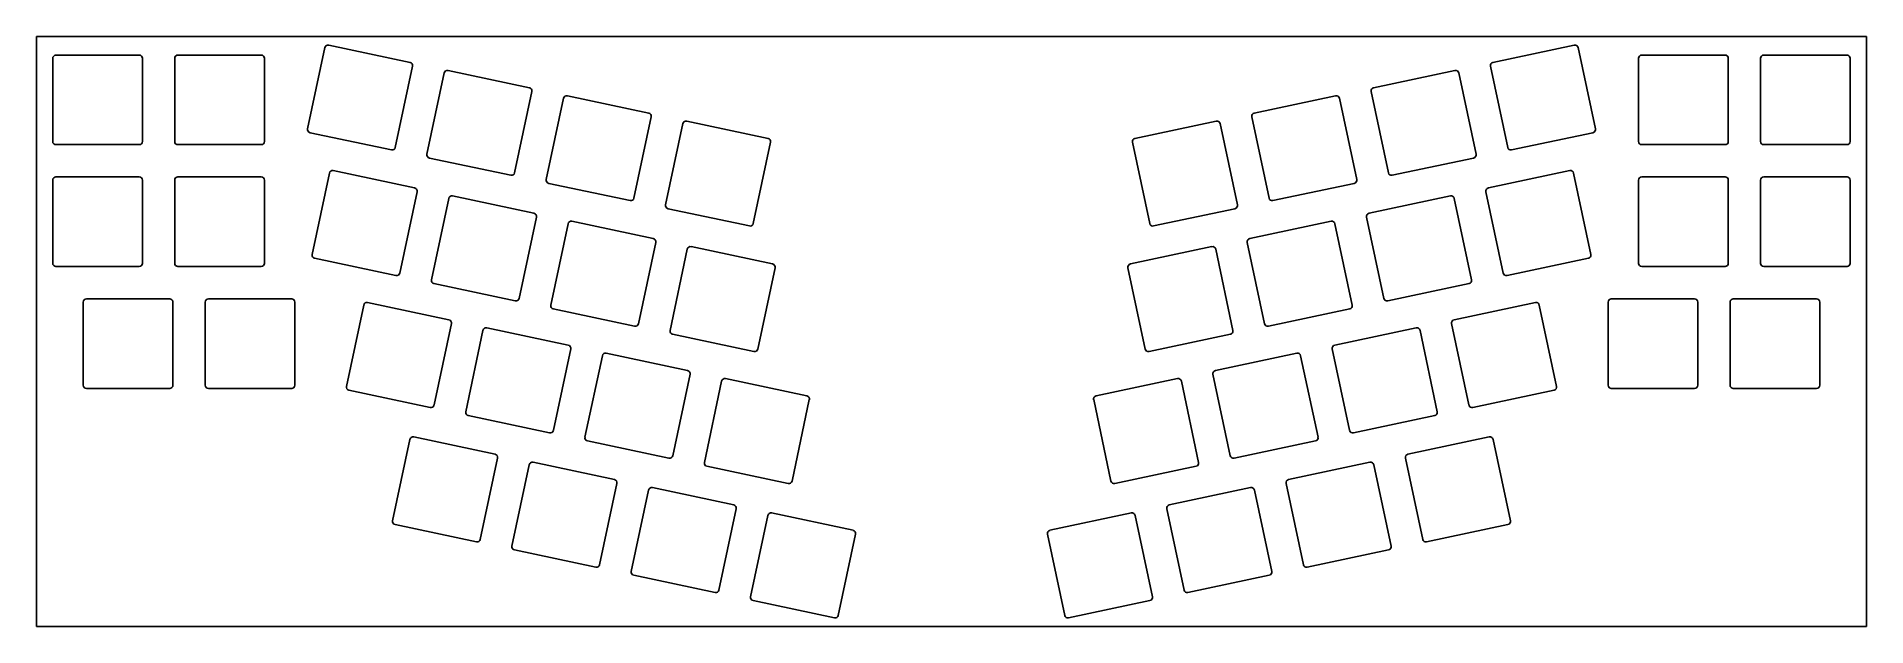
# Model space of a CAD drawing. Header units: millimetres. Extents: x 19 to 305, y -139 to -47.
import ezdxf

# ---------------------------------------------------------------- set-up
doc = ezdxf.new("R2010")
doc.units = ezdxf.units.MM

msp = doc.modelspace()

# ---------------------------------------------------------------- linework, layer by layer
for p, q in [((19.05, -47.26), (304.8, -47.26)), ((19.05, -139.44), (19.05, -47.26)), ((304.8, -139.44), (304.8, -47.26)), ((21.57, -50.65), (21.57, -63.65)), ((22.07, -50.15), (35.08, -50.15)), ((35.58, -50.65), (35.58, -63.65)), ((40.62, -50.65), (40.62, -63.65)), ((41.12, -50.15), (54.12, -50.15)), ((54.62, -50.65), (54.62, -63.65)), ((64.08, -48.97), (61.37, -61.68)), ((64.67, -48.58), (77.38, -51.29)), ((246.47, -51.29), (259.18, -48.58)), ((259.77, -48.97), (262.48, -61.68)), ((269.23, -50.65), (269.23, -63.65)), ((269.73, -50.15), (282.73, -50.15)), ((283.23, -50.65), (283.23, -63.65)), ((288.27, -50.65), (288.27, -63.65)), ((288.77, -50.15), (301.77, -50.15)), ((302.27, -50.65), (302.27, -63.65)), ((77.77, -51.88), (75.07, -64.6)), ((82.71, -52.93), (80.01, -65.65)), ((83.3, -52.54), (96.02, -55.25)), ((227.83, -55.25), (240.55, -52.54)), ((241.14, -52.93), (243.84, -65.65)), ((246.08, -51.88), (248.78, -64.6)), ((96.4, -55.84), (93.7, -68.56)), ((101.34, -56.89), (98.64, -69.61)), ((101.94, -56.51), (114.65, -59.21)), ((209.2, -59.21), (221.91, -56.51)), ((222.51, -56.89), (225.21, -69.61)), ((227.45, -55.84), (230.15, -68.56)), ((115.04, -59.8), (112.33, -72.52)), ((208.81, -59.8), (211.52, -72.52)), ((61.76, -62.28), (74.47, -64.98)), ((119.98, -60.85), (117.27, -73.57)), ((120.57, -60.47), (133.29, -63.17)), ((190.56, -63.17), (203.28, -60.47)), ((203.87, -60.85), (206.58, -73.57)), ((249.38, -64.98), (262.09, -62.28)), ((22.07, -64.15), (35.08, -64.15)), ((41.12, -64.15), (54.12, -64.15)), ((133.67, -63.76), (130.97, -76.48)), ((190.18, -63.76), (192.88, -76.48)), ((269.73, -64.15), (282.73, -64.15)), ((288.77, -64.15), (301.77, -64.15)), ((65.37, -68.21), (78.08, -70.91)), ((80.39, -66.24), (93.11, -68.94)), ((230.74, -68.94), (243.46, -66.24)), ((245.77, -70.91), (258.48, -68.21)), ((21.57, -69.7), (21.57, -82.7)), ((22.07, -69.2), (35.08, -69.2)), ((35.58, -69.7), (35.58, -82.7)), ((40.62, -69.7), (40.62, -82.7)), ((41.12, -69.2), (54.12, -69.2)), ((54.62, -69.7), (54.62, -82.7)), ((64.77, -68.59), (62.07, -81.31)), ((99.03, -70.2), (111.74, -72.9)), ((212.11, -72.9), (224.82, -70.2)), ((259.08, -68.59), (261.78, -81.31)), ((269.23, -69.7), (269.23, -82.7)), ((269.73, -69.2), (282.73, -69.2)), ((283.23, -69.7), (283.23, -82.7)), ((288.27, -69.7), (288.27, -82.7)), ((288.77, -69.2), (301.77, -69.2)), ((302.27, -69.7), (302.27, -82.7)), ((78.47, -71.5), (75.76, -84.22)), ((83.41, -72.55), (80.7, -85.27)), ((84, -72.17), (96.72, -74.87)), ((117.66, -74.16), (130.37, -76.86)), ((193.48, -76.86), (206.19, -74.16)), ((227.13, -74.87), (239.85, -72.17)), ((240.44, -72.55), (243.15, -85.27)), ((245.38, -71.5), (248.09, -84.22)), ((97.1, -75.46), (94.4, -88.18)), ((102.04, -76.51), (99.34, -89.23)), ((102.63, -76.13), (115.35, -78.83)), ((208.5, -78.83), (221.22, -76.13)), ((221.81, -76.51), (224.51, -89.23)), ((226.75, -75.46), (229.45, -88.18)), ((115.73, -79.43), (113.03, -92.14)), ((208.12, -79.43), (210.82, -92.14)), ((62.46, -81.9), (75.17, -84.6)), ((120.67, -80.48), (117.97, -93.19)), ((121.27, -80.09), (133.98, -82.79)), ((189.87, -82.79), (202.58, -80.09)), ((203.18, -80.48), (205.88, -93.19)), ((248.68, -84.6), (261.39, -81.9)), ((22.07, -83.2), (35.08, -83.2)), ((41.12, -83.2), (54.12, -83.2)), ((134.37, -83.39), (131.67, -96.1)), ((189.48, -83.39), (192.18, -96.1)), ((269.73, -83.2), (282.73, -83.2)), ((288.77, -83.2), (301.77, -83.2)), ((26.84, -88.25), (39.84, -88.25)), ((45.89, -88.25), (58.89, -88.25)), ((81.09, -85.86), (93.81, -88.57)), ((230.04, -88.57), (242.76, -85.86)), ((264.96, -88.25), (277.96, -88.25)), ((284.01, -88.25), (297.01, -88.25)), ((26.34, -88.75), (26.34, -101.75)), ((40.34, -88.75), (40.34, -101.75)), ((45.39, -88.75), (45.39, -101.75)), ((59.39, -88.75), (59.39, -101.75)), ((70.13, -89.21), (67.43, -101.92)), ((70.72, -88.82), (83.44, -91.52)), ((99.72, -89.82), (112.44, -92.53)), ((211.41, -92.53), (224.13, -89.82)), ((240.41, -91.52), (253.13, -88.82)), ((253.72, -89.21), (256.42, -101.92)), ((264.46, -88.75), (264.46, -101.75)), ((278.46, -88.75), (278.46, -101.75)), ((283.51, -88.75), (283.51, -101.75)), ((297.51, -88.75), (297.51, -101.75)), ((83.82, -92.12), (81.12, -104.83)), ((88.76, -93.17), (86.06, -105.88)), ((89.36, -92.78), (102.07, -95.49)), ((118.36, -93.78), (131.07, -96.49)), ((192.78, -96.49), (205.49, -93.78)), ((221.78, -95.49), (234.49, -92.78)), ((235.09, -93.17), (237.79, -105.88)), ((240.03, -92.12), (242.73, -104.83)), ((102.46, -96.08), (99.75, -108.79)), ((107.4, -97.13), (104.69, -109.84)), ((107.99, -96.74), (120.71, -99.45)), ((203.14, -99.45), (215.86, -96.74)), ((216.45, -97.13), (219.16, -109.84)), ((221.39, -96.08), (224.1, -108.79)), ((26.84, -102.25), (39.84, -102.25)), ((45.89, -102.25), (58.89, -102.25)), ((67.81, -102.52), (80.53, -105.22)), ((121.09, -100.04), (118.39, -112.76)), ((126.03, -101.09), (123.33, -113.81)), ((126.62, -100.7), (139.34, -103.41)), ((184.51, -103.41), (197.23, -100.7)), ((197.82, -101.09), (200.52, -113.81)), ((202.76, -100.04), (205.46, -112.76)), ((243.32, -105.22), (256.04, -102.52)), ((264.96, -102.25), (277.96, -102.25)), ((284.01, -102.25), (297.01, -102.25)), ((139.72, -104), (137.02, -116.72)), ((184.13, -104), (186.83, -116.72)), ((86.45, -106.48), (99.16, -109.18)), ((224.69, -109.18), (237.4, -106.48)), ((77.35, -110.22), (74.65, -122.93)), ((77.94, -109.83), (90.66, -112.53)), ((105.08, -110.44), (117.79, -113.14)), ((206.06, -113.14), (218.77, -110.44)), ((233.19, -112.53), (245.91, -109.83)), ((246.5, -110.22), (249.2, -122.93)), ((91.04, -113.13), (88.34, -125.84)), ((95.98, -114.18), (93.28, -126.89)), ((96.58, -113.79), (109.29, -116.5)), ((214.56, -116.5), (227.27, -113.79)), ((227.87, -114.18), (230.57, -126.89)), ((232.81, -113.13), (235.51, -125.84)), ((109.68, -117.09), (106.97, -129.8)), ((123.71, -114.4), (136.43, -117.1)), ((187.42, -117.1), (200.14, -114.4)), ((214.17, -117.09), (216.88, -129.8)), ((114.62, -118.14), (111.91, -130.85)), ((115.21, -117.75), (127.93, -120.46)), ((195.92, -120.46), (208.64, -117.75)), ((209.23, -118.14), (211.94, -130.85)), ((128.31, -121.05), (125.61, -133.77)), ((133.25, -122.1), (130.55, -134.82)), ((133.84, -121.71), (146.56, -124.42)), ((177.29, -124.42), (190.01, -121.71)), ((190.6, -122.1), (193.3, -134.82)), ((195.54, -121.05), (198.24, -133.77)), ((75.03, -123.53), (87.75, -126.23)), ((146.94, -125.01), (144.24, -137.73)), ((176.91, -125.01), (179.61, -137.73)), ((236.1, -126.23), (248.82, -123.53)), ((93.66, -127.49), (106.38, -130.19)), ((217.47, -130.19), (230.19, -127.49)), ((112.3, -131.45), (125.01, -134.15)), ((198.84, -134.15), (211.55, -131.45)), ((130.93, -135.41), (143.65, -138.11)), ((180.2, -138.11), (192.92, -135.41)), ((19.05, -139.44), (304.8, -139.44))]:
    msp.add_line(p, q)
for centre, start, end in [((64.56, -49.07), 78, 168), ((259.29, -49.07), 12, 102), ((22.07, -50.65), 90, 180), ((35.08, -50.65), 0, 90), ((41.12, -50.65), 90, 180), ((54.12, -50.65), 0, 90), ((77.28, -51.78), 348, 78), ((246.57, -51.78), 102, 192), ((269.73, -50.65), 90, 180), ((282.73, -50.65), 0, 90), ((288.77, -50.65), 90, 180), ((301.77, -50.65), 0, 90), ((83.2, -53.03), 78, 168), ((240.65, -53.03), 12, 102), ((95.91, -55.74), 348, 78), ((101.83, -56.99), 78, 168), ((222.02, -56.99), 12, 102), ((227.94, -55.74), 102, 192), ((114.55, -59.7), 348, 78), ((209.3, -59.7), 102, 192), ((61.86, -61.79), 168, 258), ((120.47, -60.96), 78, 168), ((203.38, -60.96), 12, 102), ((261.99, -61.79), 282, 12), ((22.07, -63.65), 180, 270), ((35.08, -63.65), 270, 0), ((41.12, -63.65), 180, 270), ((54.12, -63.65), 270, 0), ((74.58, -64.49), 258, 348), ((80.5, -65.75), 168, 258), ((133.18, -63.66), 348, 78), ((190.67, -63.66), 102, 192), ((243.35, -65.75), 282, 12), ((249.27, -64.49), 192, 282), ((269.73, -63.65), 180, 270), ((282.73, -63.65), 270, 0), ((288.77, -63.65), 180, 270), ((301.77, -63.65), 270, 0), ((65.26, -68.7), 78, 168), ((93.21, -68.45), 258, 348), ((230.64, -68.45), 192, 282), ((258.59, -68.7), 12, 102), ((22.07, -69.7), 90, 180), ((35.08, -69.7), 0, 90), ((41.12, -69.7), 90, 180), ((54.12, -69.7), 0, 90), ((77.98, -71.4), 348, 78), ((99.13, -69.71), 168, 258), ((224.72, -69.71), 282, 12), ((245.87, -71.4), 102, 192), ((269.73, -69.7), 90, 180), ((282.73, -69.7), 0, 90), ((288.77, -69.7), 90, 180), ((301.77, -69.7), 0, 90), ((83.9, -72.66), 78, 168), ((111.85, -72.41), 258, 348), ((117.76, -73.67), 168, 258), ((206.09, -73.67), 282, 12), ((212, -72.41), 192, 282), ((239.95, -72.66), 12, 102), ((96.61, -75.36), 348, 78), ((102.53, -76.62), 78, 168), ((130.48, -76.37), 258, 348), ((193.37, -76.37), 192, 282), ((221.32, -76.62), 12, 102), ((227.24, -75.36), 102, 192), ((115.25, -79.32), 348, 78), ((208.6, -79.32), 102, 192), ((22.07, -82.7), 180, 270), ((35.08, -82.7), 270, 0), ((41.12, -82.7), 180, 270), ((54.12, -82.7), 270, 0), ((62.56, -81.41), 168, 258), ((121.16, -80.58), 78, 168), ((133.88, -83.28), 348, 78), ((189.97, -83.28), 102, 192), ((202.69, -80.58), 12, 102), ((261.29, -81.41), 282, 12), ((269.73, -82.7), 180, 270), ((282.73, -82.7), 270, 0), ((288.77, -82.7), 180, 270), ((301.77, -82.7), 270, 0), ((75.28, -84.12), 258, 348), ((81.19, -85.37), 168, 258), ((242.66, -85.37), 282, 12), ((248.57, -84.12), 192, 282), ((26.84, -88.75), 90, 180), ((39.84, -88.75), 0, 90), ((45.89, -88.75), 90, 180), ((58.89, -88.75), 0, 90), ((93.91, -88.08), 258, 348), ((229.94, -88.08), 192, 282), ((264.96, -88.75), 90, 180), ((277.96, -88.75), 0, 90), ((284.01, -88.75), 90, 180), ((297.01, -88.75), 0, 90), ((70.62, -89.31), 78, 168), ((99.83, -89.33), 168, 258), ((224.02, -89.33), 282, 12), ((253.23, -89.31), 12, 102), ((83.33, -92.01), 348, 78), ((89.25, -93.27), 78, 168), ((112.54, -92.04), 258, 348), ((118.46, -93.29), 168, 258), ((205.39, -93.29), 282, 12), ((211.31, -92.04), 192, 282), ((234.6, -93.27), 12, 102), ((240.52, -92.01), 102, 192), ((101.97, -95.97), 348, 78), ((107.89, -97.23), 78, 168), ((131.18, -96), 258, 348), ((192.67, -96), 192, 282), ((215.96, -97.23), 12, 102), ((221.88, -95.97), 102, 192), ((120.6, -99.94), 348, 78), ((203.25, -99.94), 102, 192), ((26.84, -101.75), 180, 270), ((39.84, -101.75), 270, 0), ((45.89, -101.75), 180, 270), ((58.89, -101.75), 270, 0), ((67.92, -102.03), 168, 258), ((126.52, -101.19), 78, 168), ((197.33, -101.19), 12, 102), ((255.93, -102.03), 282, 12), ((264.96, -101.75), 180, 270), ((277.96, -101.75), 270, 0), ((284.01, -101.75), 180, 270), ((297.01, -101.75), 270, 0), ((80.63, -104.73), 258, 348), ((139.24, -103.9), 348, 78), ((184.61, -103.9), 102, 192), ((243.22, -104.73), 192, 282), ((86.55, -105.99), 168, 258), ((237.3, -105.99), 282, 12), ((77.84, -110.32), 78, 168), ((99.27, -108.69), 258, 348), ((105.18, -109.95), 168, 258), ((218.67, -109.95), 282, 12), ((224.58, -108.69), 192, 282), ((246.01, -110.32), 12, 102), ((90.55, -113.02), 348, 78), ((96.47, -114.28), 78, 168), ((117.9, -112.65), 258, 348), ((123.82, -113.91), 168, 258), ((200.03, -113.91), 282, 12), ((205.95, -112.65), 192, 282), ((227.38, -114.28), 12, 102), ((233.3, -113.02), 102, 192), ((109.19, -116.98), 348, 78), ((136.53, -116.61), 258, 348), ((187.32, -116.61), 192, 282), ((214.66, -116.98), 102, 192), ((115.11, -118.24), 78, 168), ((208.74, -118.24), 12, 102), ((127.82, -120.95), 348, 78), ((133.74, -122.2), 78, 168), ((190.11, -122.2), 12, 102), ((196.03, -120.95), 102, 192), ((75.14, -123.04), 168, 258), ((146.46, -124.91), 348, 78), ((177.39, -124.91), 102, 192), ((248.71, -123.04), 282, 12), ((87.85, -125.74), 258, 348), ((93.77, -127), 168, 258), ((230.08, -127), 282, 12), ((236, -125.74), 192, 282), ((106.48, -129.7), 258, 348), ((112.4, -130.96), 168, 258), ((211.45, -130.96), 282, 12), ((217.37, -129.7), 192, 282), ((125.12, -133.66), 258, 348), ((198.73, -133.66), 192, 282), ((131.04, -134.92), 168, 258), ((192.81, -134.92), 282, 12), ((143.75, -137.62), 258, 348), ((180.1, -137.62), 192, 282)]:
    msp.add_arc(centre, 0.5, start, end)

doc.saveas('drawing.dxf')
